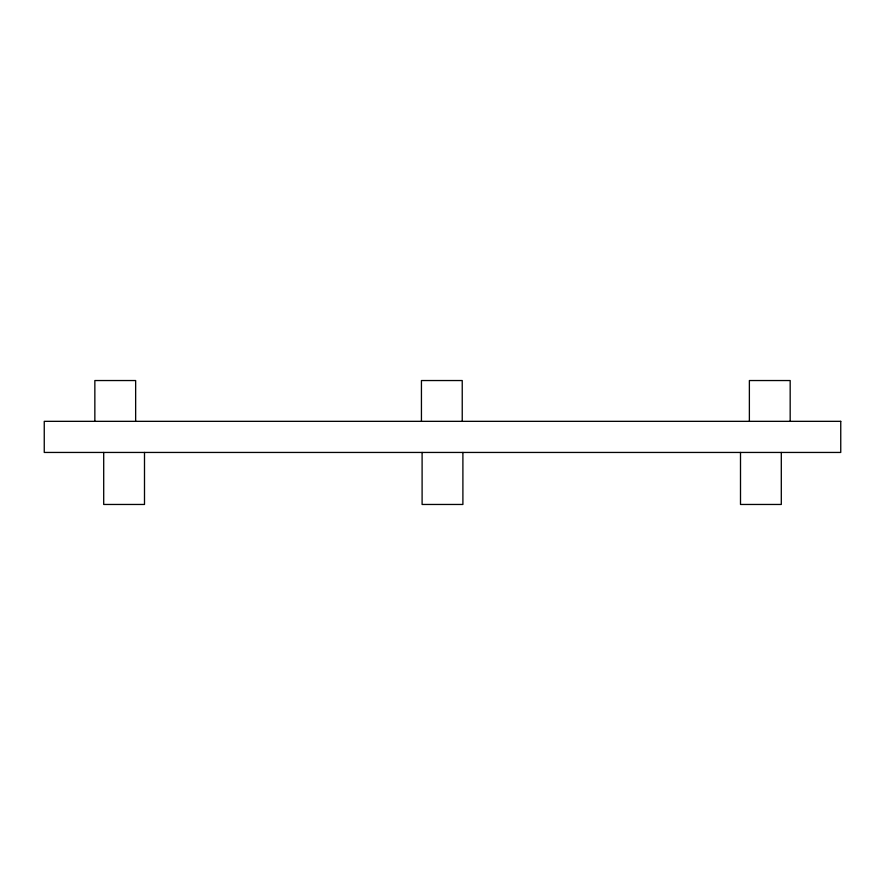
<?xml version="1.0" encoding="UTF-8"?>
<svg xmlns="http://www.w3.org/2000/svg" width="885" height="885" viewBox="0 0 885 885"><rect width="100%" height="100%" fill="white"/><g stroke="black" fill="none" stroke-linecap="round" stroke-linejoin="round"><path stroke-width="1.33" d="M94.85 421.337L94.85 380.539L135.648 380.539L135.648 421.337M421.437 421.337L421.437 380.539L462.235 380.539L462.235 421.337M790.172 421.337L790.172 380.539L749.374 380.539L749.374 421.337M781.3 452.445L781.3 504.461L740.502 504.461L740.502 452.445M462.899 452.445L462.899 504.461L422.101 504.461L422.101 452.445M144.498 452.445L144.498 504.461L103.7 504.461L103.7 452.445M840.75 421.337L44.25 421.337L44.25 452.445L840.75 452.445L840.75 421.337"/></g></svg>
